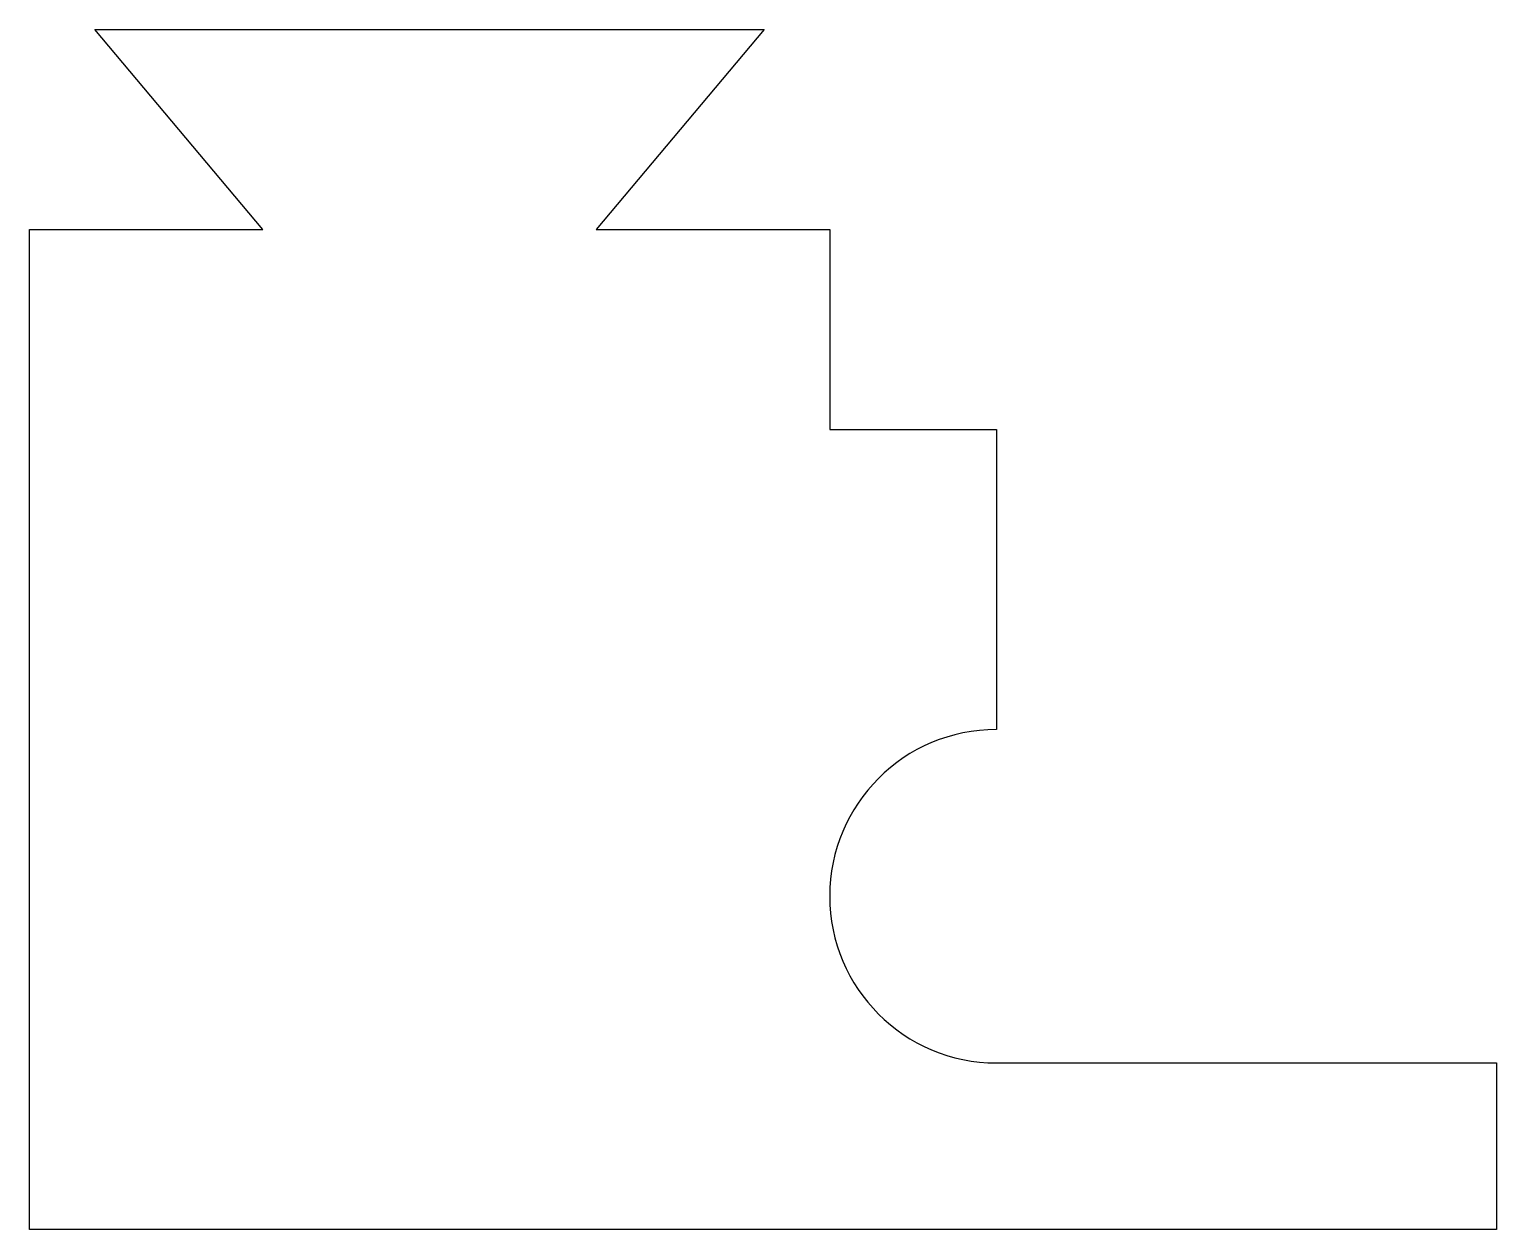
# Model space of a CAD drawing. Header units: millimetres. Extents: x 600 to 1480, y 0 to 720.
import ezdxf

# ---------------------------------------------------------------- set-up
doc = ezdxf.new("R2010")
doc.units = ezdxf.units.MM
doc.layers.get('0').update_dxf_attribs({"linetype": 'CONTINUOUS'})

msp = doc.modelspace()

# ---------------------------------------------------------------- linework, layer by layer
msp.add_lwpolyline([(1480, 100), (1480, 0), (1080, 0), (600, 0), (600, 600), (740, 600), (639.31, 720), (1040.69, 720), (940, 600), (1080, 600), (1080, 480), (1180, 480), (1180, 300, 1), (1180, 100)], format="xyb", close=True)

doc.saveas('drawing.dxf')
